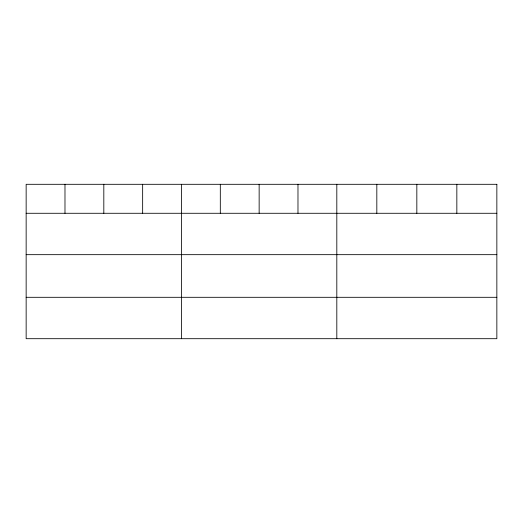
<?xml version="1.0" encoding="UTF-8"?>
<svg xmlns="http://www.w3.org/2000/svg" width="523" height="523" viewBox="0 0 523 523"><rect width="100%" height="100%" fill="white"/><g stroke="black" fill="none" stroke-linecap="round" stroke-linejoin="round"><path stroke-width="0.78" d="M26.15 213.279L496.85 213.279M26.15 254.668L496.85 254.668M26.15 297.306L496.85 297.306M456.841 184.305L456.841 213.279M416.831 184.305L416.831 213.279M376.822 184.305L376.822 213.279M336.812 184.305L336.812 338.695M297.979 184.305L297.979 213.279M259.147 184.305L259.147 213.279M220.314 184.305L220.314 213.279M181.481 184.305L181.481 338.695M142.648 184.305L142.648 213.279M103.816 184.305L103.816 213.279M64.983 184.305L64.983 213.279M496.85 184.305L26.15 184.305L26.15 338.695L496.85 338.695L496.85 184.305"/></g></svg>
